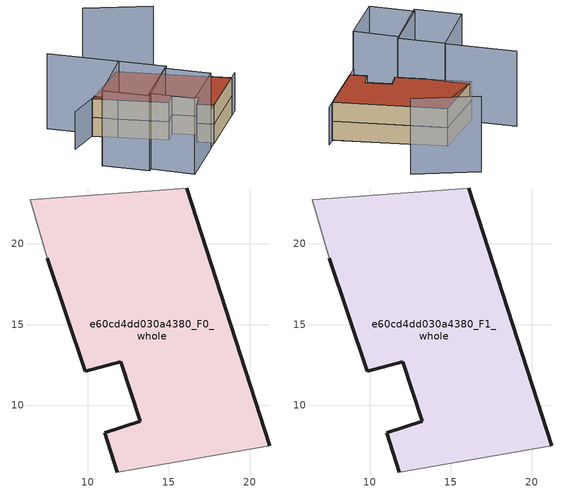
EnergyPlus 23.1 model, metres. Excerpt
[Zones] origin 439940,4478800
e60cd4dd030a4380_F0_whole
 floor ground (EU_floor_Construction): 21.25,7.5 16.11,23.45 6.42,22.71 7.47,19.08 9.84,12.09 12.03,12.71 13.22,9 11.05,8.3 11.82,5.88 z0
 wall outside (EU_wall_Construction): 11.82,5.88 11.05,8.3 13.22,9 12.03,12.71 9.84,12.09 7.47,19.08 / 16.11,23.45 21.25,7.5 z0:3
 wall adiabatic (EU_wall_Construction): 7.47,19.08 6.42,22.71 16.11,23.45 / 21.25,7.5 11.82,5.88 z0:3
e60cd4dd030a4380_F1_whole
 floor to e60cd4dd030a4380_F0_whole (EU_floor_Construction): 21.25,7.5 16.11,23.45 6.42,22.71 7.47,19.08 9.83,12.09 12.02,12.71 13.22,9 11.05,8.3 11.82,5.88 z3
 wall outside (EU_wall_Construction): 11.82,5.88 11.05,8.3 13.22,9 12.03,12.71 9.84,12.09 7.47,19.08 / 16.11,23.45 21.25,7.5 z3:6
 wall adiabatic (EU_wall_Construction): 7.47,19.08 6.42,22.71 16.11,23.45 / 21.25,7.5 11.82,5.88 z3:6
 roof outside (EU_roof_Construction): 16.11,23.45 21.25,7.5 11.82,5.88 11.05,8.3 13.22,9 12.03,12.71 9.84,12.09 7.47,19.08 6.42,22.71 z6
shading: 2.72,4.35 22.89,7.79 / 16.03,22.1 1.44,23.03 z0:6; 5.89,29.6 7.98,19.19 / 26.72,22.5 21.74,31.41 / 9.86,5.52 1.28,4.01 / 1.28,4.01 0.11,10.72 / 0.11,10.72 8.68,12.23 / 8.68,12.23 9.86,5.52 / -1.9,17.21 7.88,19.17 / 7.88,19.17 9.26,12.27 / 9.26,12.27 -0.52,10.31 / -0.52,10.31 -1.9,17.21 z0:12
[Building]
EU S2 Campaign: North Axis=0; Terrain=City; Solar Distribution=FullExterior
[Site:Location]
Madrid: Latitude=40.5; Longitude=-3.5; Time Zone=1; Elevation=609
[SizingPeriod:WeatherFileDays]
AnnualSizingPeriod: Begin Month=1; Begin Day of Month=1; End Month=12; End Day of Month=31; Day of Week for Start Day=Monday; Use Weather File Daylight Saving Period=No; Use Weather File Rain and Snow Indicators=No
[MATERIAL]
EU_InternalMass_Material: Roughness=MediumRough; Thickness=0.1; Conductivity=1; Density=1800; Specific Heat=900; Thermal Absorptance=0.9; Solar Absorptance=0.7; Visible Absorptance=0.7
[MATERIAL:NOMASS] Roughness=MediumRough; Thermal Absorptance=0.9; Solar Absorptance=0.7; Visible Absorptance=0.7
Name | Thermal Resistance
EU_wall_NoMass | 0.419739
EU_roof_NoMass | 0.352165
EU_floor_NoMass | 0.608284
[CONSTRUCTION]
EU_wall_Construction: EU_wall_NoMass
EU_roof_Construction: EU_roof_NoMass
EU_floor_Construction: EU_floor_NoMass
EU_InternalMass_Construction: EU_InternalMass_Material
[ZONE] Type=1; Multiplier=1; Ceiling Height=autocalculate; Floor Area=autocalculate; Part of Total Floor Area=Yes
Name | Volume
e60cd4dd030a4380_F0_whole | 463.304
e60cd4dd030a4380_F1_whole | 463.305
[INTERNALMASS] Construction=EU_InternalMass_Construction; Surface Area=154.435
Name | Zone or ZoneList
e60cd4dd030a4380_F0_whole_EU_InternalMass | e60cd4dd030a4380_F0_whole
e60cd4dd030a4380_F1_whole_EU_InternalMass | e60cd4dd030a4380_F1_whole
[OTHEREQUIPMENT] Fuel Type=Electricity; Design Level Calculation Method=Watts/Area; Power per Zone Floor Area=1; Fraction Latent=0; Fraction Radiant=0; Fraction Lost=0; Carbon Dioxide Generation Rate=0; EndUse Subcategory=EU_Step8_InternalGains
Name | Zone or ZoneList or Space or SpaceList | Schedule
EU_Step8_InternalGain_e60cd4dd030a4380_F0_whole_f000 | e60cd4dd030a4380_F0_whole | EU_Step8_GainSchedule_e60cd4dd030a4380_F0_whole_f000
EU_Step8_InternalGain_e60cd4dd030a4380_F1_whole_f000 | e60cd4dd030a4380_F1_whole | EU_Step8_GainSchedule_e60cd4dd030a4380_F1_whole_f000
[ZONEVENTILATION:DESIGNFLOWRATE] Schedule=EU_AlwaysOn; Design Flow Rate Calculation Method=AirChanges/Hour; Air Changes per Hour=0.703302; Ventilation Type=Natural; Fan Pressure Rise=0; Fan Total Efficiency=1; Constant Term Coefficient=1; Temperature Term Coefficient=0; Velocity Term Coefficient=0; Velocity Squared Term Coefficient=0; Minimum Indoor Temperature=-100; Maximum Indoor Temperature=100; Delta Temperature=-100; Minimum Outdoor Temperature=-100; Maximum Outdoor Temperature=100; Maximum Wind Speed=40
Name | Zone or ZoneList or Space or SpaceList
EU_ConstantAir_e60cd4dd030a4380_F0_whole | e60cd4dd030a4380_F0_whole
EU_ConstantAir_e60cd4dd030a4380_F1_whole | e60cd4dd030a4380_F1_whole
[HVACTEMPLATE:THERMOSTAT] Constant Heating Setpoint=20; Constant Cooling Setpoint=50
EU_HeatOnly_e60cd4dd030a4380_F0_whole; EU_HeatOnly_e60cd4dd030a4380_F1_whole
[HVACTEMPLATE:ZONE:IDEALLOADSAIRSYSTEM] System Availability Schedule=EU_AlwaysOn; Maximum Heating Supply Air Temperature=50; Minimum Cooling Supply Air Temperature=13; Maximum Heating Supply Air Humidity Ratio=0.0156; Minimum Cooling Supply Air Humidity Ratio=0.0077; Heating Limit=NoLimit; Cooling Limit=NoLimit; Heating Availability Schedule=EU_AlwaysOn; Cooling Availability Schedule=EU_CoolingOff; Dehumidification Control Type=ConstantSensibleHeatRatio; Cooling Sensible Heat Ratio=0.7; Dehumidification Setpoint=60; Humidification Control Type=None; Humidification Setpoint=30; Outdoor Air Method=None; Outdoor Air Flow Rate per Person=0.00944; Outdoor Air Flow Rate per Zone Floor Area=0; Outdoor Air Flow Rate per Zone=0; Demand Controlled Ventilation Type=None; Outdoor Air Economizer Type=NoEconomizer; Heat Recovery Type=None; Sensible Heat Recovery Effectiveness=0.7; Latent Heat Recovery Effectiveness=0.65
Name | Template Thermostat
e60cd4dd030a4380_F0_whole | EU_HeatOnly_e60cd4dd030a4380_F0_whole
e60cd4dd030a4380_F1_whole | EU_HeatOnly_e60cd4dd030a4380_F1_whole
[SIZING:ZONE] Zone Cooling Design Supply Air Temperature Input Method=SupplyAirTemperature; Zone Cooling Design Supply Air Temperature=13; Zone Heating Design Supply Air Temperature Input Method=SupplyAirTemperature; Zone Heating Design Supply Air Temperature=50; Zone Cooling Design Supply Air Humidity Ratio=0.008; Zone Heating Design Supply Air Humidity Ratio=0.008; Cooling Design Air Flow Method=DesignDay; Cooling Design Air Flow Rate=0; Cooling Minimum Air Flow per Zone Floor Area=0.000762; Cooling Minimum Air Flow=0; Cooling Minimum Air Flow Fraction=0.2; Heating Design Air Flow Method=DesignDay; Heating Design Air Flow Rate=0; Heating Maximum Air Flow per Zone Floor Area=0.002032; Heating Maximum Air Flow=0.141576; Heating Maximum Air Flow Fraction=0.3; Account for Dedicated Outdoor Air System=No; Dedicated Outdoor Air System Control Strategy=NeutralSupplyAir; Dedicated Outdoor Air Low Setpoint Temperature for Design=autosize; Dedicated Outdoor Air High Setpoint Temperature for Design=autosize; Zone Load Sizing Method=Sensible Load Only No Latent Load; Zone Latent Cooling Design Supply Air Humidity Ratio Input Method=HumidityRatioDifference; Zone Cooling Design Supply Air Humidity Ratio Difference=0.005; Zone Latent Heating Design Supply Air Humidity Ratio Input Method=HumidityRatioDifference; Zone Humidification Design Supply Air Humidity Ratio Difference=0.005
e60cd4dd030a4380_F0_whole; e60cd4dd030a4380_F1_whole
[SCHEDULE:CONSTANT]
Name | Hourly Value
EU_AlwaysOn | 1
EU_CoolingOff | 0
[SCHEDULE:FILE] Column Number=1; Rows to Skip at Top=0; Number of Hours of Data=8760; Column Separator=Comma; Interpolate to Timestep=No; Minutes per Item=60; Adjust Schedule for Daylight Savings=Yes
Name | File
EU_Step8_GainSchedule_e60cd4dd030a4380_F0_whole_f000 | ../../schedules/e60cd4dd030a4380/e60cd4dd030a4380_F0_whole_f000_gain.csv
EU_Step8_GainSchedule_e60cd4dd030a4380_F1_whole_f000 | ../../schedules/e60cd4dd030a4380/e60cd4dd030a4380_F1_whole_f000_gain.csv
